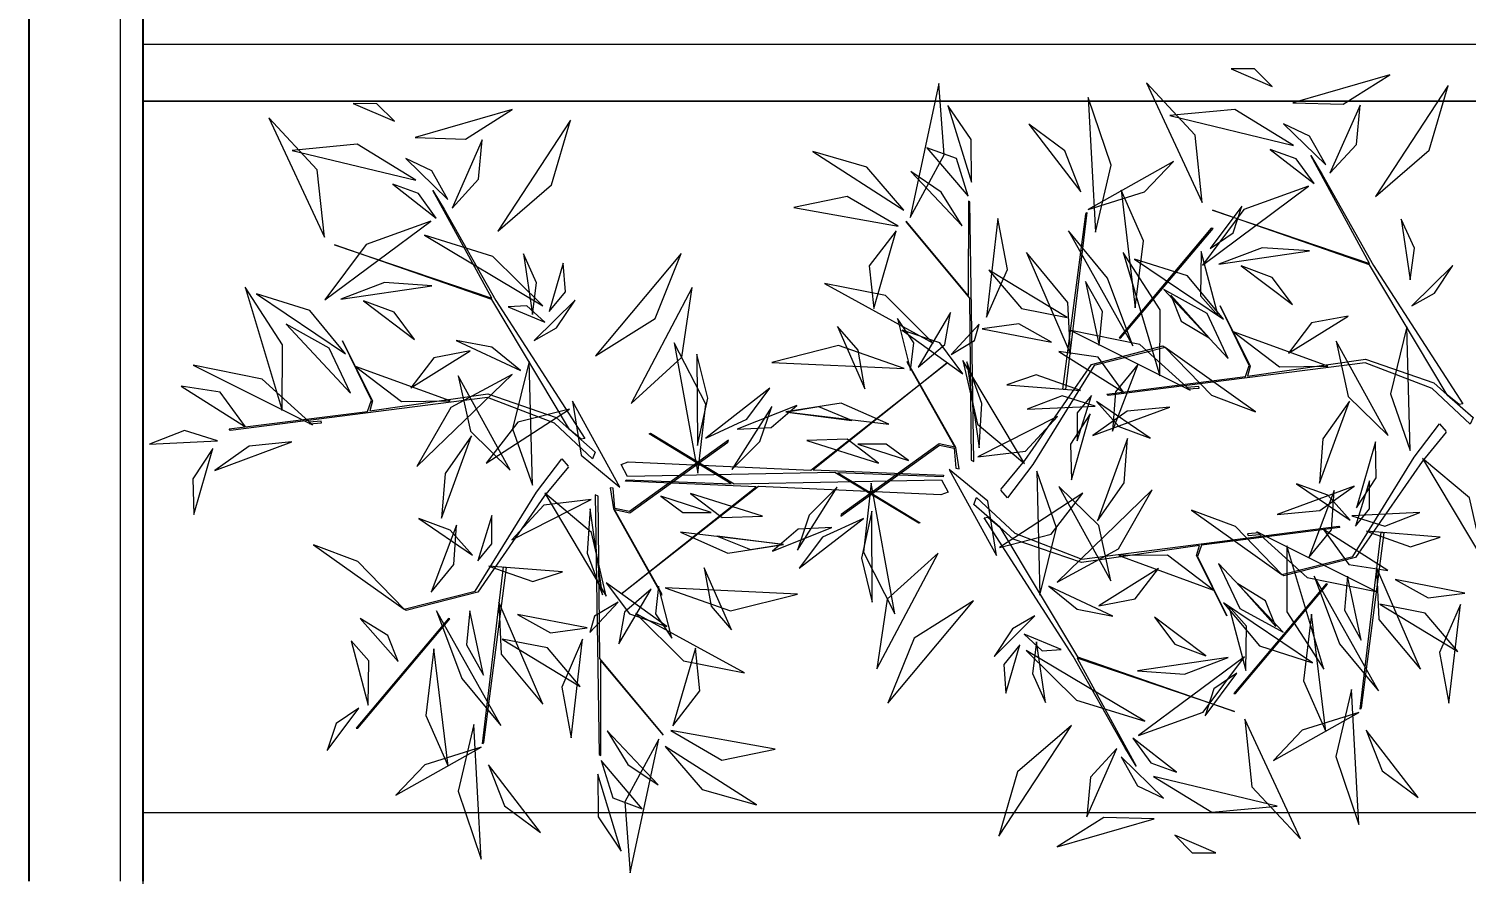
# Model space of a CAD drawing. Header units: centimetres. Extents: x 16433 to 114398, y -50094 to -12305.
# Drawn here: x 32621.3 to 32747.1, y -29259.3 to -29185.3 of the extents above; entities that cross this region are included whole.
import ezdxf

# ---------------------------------------------------------------- set-up
doc = ezdxf.new("R2010")
doc.units = ezdxf.units.CM
doc.header["$LTSCALE"] = 0.5
doc.layers.get('0').update_dxf_attribs({"linetype": 'CONTINUOUS'})
doc.layers.get('DEFPOINTS').update_dxf_attribs({"linetype": 'CONTINUOUS'})
doc.layers.add('3-BAT C-Niveau -2', color=7, linetype='CONTINUOUS')
doc.styles.add('Helvetica', font='')
doc.styles.get('Helvetica').set_extended_font_data('Helvetica')
doc.dimstyles.new('IS', dxfattribs={"dimtxt": 10.08724, "dimasz": 5.007446, "dimexe": 2, "dimexo": 10, "dimgap": 3, "dimtad": 1, "dimdec": 1, "dimtxsty": 'Helvetica', "dimblk": 'DOT', "dimblk1": 'DOT', "dimblk2": 'DOT', "dimcen": 0, "dimdle": 10, "dimazin": 0, "dimtfac": 0.8, "dimtdec": 1, "dimtix": 1, "dimtmove": 0, "dimatfit": 0, "dimldrblk": 'VW_FILLEDARROW-1', "dimfxl": 10, "dimfxlon": 1, "dimfrac": 2, "dimtolj": 1, "dimarcsym": 0})

# ---------------------------------------------------------------- blocks, each defined once
blk = doc.blocks.new('Groupe-90-1')
at = {"color": 253, "linetype": 'Continuous', "lineweight": 5, "true_color": 0xa0a0a4, "flags": 128}
for points in [[(16874.17, -47120.69), (16876.62, -47116.84), (16877.74, -47110.66), (16870.72, -47089.09), (16870.83, -47088.96), (16874.6, -47100.58), (16875.63, -47100.74), (16880.27, -47097.26), (16875.58, -47100.84), (16874.67, -47100.76), (16878.06, -47110.63), (16877.14, -47116.88), (16876.33, -47118.22), (16886.23, -47109.43), (16888.38, -47095.03), (16886.35, -47109.42), (16894.67, -47102.6), (16893.24, -47103.88), (16886.23, -47109.81), (16875.8, -47119.71), (16875.68, -47119.41), (16876.33, -47118.22), (16874.8, -47120.82)], [(16858.1, -47111.03), (16858.1, -47110.92), (16847.16, -47104.75), (16847.19, -47104.9)], [(16848, -47115.93), (16847.86, -47115.86), (16863.44, -47114.8), (16863.43, -47115.04)], [(16871.97, -47122.67), (16870.21, -47123.3), (16863.58, -47128.88), (16863.69, -47128.86), (16870.19, -47123.4), (16870.14, -47124.79), (16877.83, -47132.06), (16877.99, -47132.08), (16870.25, -47124.74), (16870.27, -47123.43), (16871.98, -47122.95)], [(16863.1, -47125.44), (16874.45, -47135.22), (16872.79, -47123.9), (16872.93, -47123.91), (16874.29, -47133.03), (16877.26, -47125.15), (16877.32, -47125.25), (16874.33, -47133.29), (16878.06, -47151.05), (16877.1, -47151.82), (16876.76, -47151.24), (16874.51, -47135.4), (16863.21, -47125.55)], [(16888.17, -47149.61), (16876.83, -47139.83), (16878.48, -47151.14), (16878.34, -47151.14), (16876.98, -47142.02), (16874.01, -47149.9), (16873.96, -47149.8), (16876.94, -47141.76), (16873.22, -47124), (16874.17, -47123.23), (16874.51, -47123.81), (16876.76, -47139.65), (16888.07, -47149.49)], [(16879.3, -47152.38), (16881.06, -47151.75), (16887.69, -47146.17), (16887.59, -47146.19), (16881.08, -47151.65), (16881.13, -47150.26), (16873.44, -47142.99), (16873.28, -47142.97), (16881.02, -47150.31), (16881, -47151.62), (16879.29, -47152.09)], [(16877.1, -47154.35), (16874.66, -47158.21), (16873.53, -47164.39), (16880.55, -47185.96), (16880.45, -47186.09), (16876.67, -47174.47), (16875.64, -47174.31), (16871, -47177.79), (16875.7, -47174.21), (16876.6, -47174.29), (16873.21, -47164.42), (16874.13, -47158.17), (16874.95, -47156.83), (16865.04, -47165.62), (16862.89, -47180.02), (16864.92, -47165.63), (16856.6, -47172.45), (16858.03, -47171.17), (16865.04, -47165.24), (16875.48, -47155.34), (16875.6, -47155.64), (16874.95, -47156.83), (16876.47, -47154.23)], [(16903.27, -47159.12), (16903.41, -47159.19), (16887.84, -47160.25), (16887.84, -47160.01)], [(16891.45, -47195.61), (16893.9, -47191.76), (16895.02, -47185.57), (16888.01, -47164), (16888.11, -47163.88), (16891.89, -47175.5), (16892.91, -47175.65), (16897.56, -47172.18), (16892.86, -47175.75), (16891.96, -47175.67), (16895.34, -47185.54), (16894.42, -47191.79), (16893.61, -47193.14), (16903.52, -47184.34), (16905.66, -47169.95), (16903.63, -47184.34), (16911.96, -47177.52), (16910.52, -47178.8), (16903.52, -47184.72), (16893.08, -47194.63), (16892.96, -47194.33), (16893.61, -47193.14), (16892.09, -47195.74)], [(16893.18, -47164.02), (16893.17, -47164.13), (16904.11, -47170.3), (16904.09, -47170.14)], [(16875.38, -47185.95), (16875.38, -47185.83), (16864.45, -47179.66), (16864.47, -47179.82)], [(16865.28, -47190.84), (16865.15, -47190.77), (16880.72, -47189.72), (16880.71, -47189.95)]]:
    blk.add_lwpolyline(points, close=True, dxfattribs=at)
for points in [[(16873.09, -47118.76), (16870.19, -47117.15), (16860.85, -47112.99), (16858.09, -47107.14), (16858.19, -47106.94), (16860.89, -47112.75), (16870.4, -47116.41), (16873.69, -47118.05), (16873.15, -47118.73)], [(16848.87, -47126.22), (16856.94, -47124.7), (16851.55, -47131.26), (16851.63, -47131.23), (16857.12, -47124.57), (16871.05, -47121.78), (16871.12, -47121.51), (16848.87, -47126.09), (16848.8, -47126.23), (16848.85, -47126.22)], [(16902.4, -47148.83), (16894.34, -47150.35), (16899.72, -47143.78), (16899.64, -47143.82), (16894.15, -47150.48), (16880.23, -47153.27), (16880.15, -47153.54), (16902.4, -47148.96), (16902.47, -47148.82), (16902.42, -47148.83)], [(16878.19, -47156.29), (16881.08, -47157.89), (16890.42, -47162.06), (16893.18, -47167.91), (16893.08, -47168.11), (16890.39, -47162.3), (16880.87, -47158.64), (16877.58, -47157), (16878.13, -47156.32)], [(16890.37, -47193.68), (16887.47, -47192.07), (16878.13, -47187.9), (16875.37, -47182.06), (16875.47, -47181.85), (16878.17, -47187.66), (16887.69, -47191.32), (16890.97, -47192.96), (16890.43, -47193.65)]]:
    blk.add_lwpolyline(points, dxfattribs=at)
at = {"color": 253, "linetype": 'Continuous', "lineweight": 5, "true_color": 0xa0a0a4}
for points in [[(16869.62, -47088.14, -110.24), (16869.97, -47085.14, -108.77), (16868.24, -47082.35, -107.71), (16868.24, -47082.35, -107.71), (16869.62, -47088.14, -110.24)], [(16871.28, -47090.34, -116.53), (16873.86, -47087.59, -115.68), (16873.73, -47084.14, -114.04), (16873.73, -47084.14, -114.04), (16871.28, -47090.34, -116.53)], [(16871.28, -47090.34, -116.53), (16873.86, -47087.59, -115.68), (16873.73, -47084.14, -114.04), (16873.73, -47084.14, -114.04), (16871.28, -47090.34, -116.53)], [(16872.55, -47096.05, -123.86), (16875.65, -47090.97, -122.64), (16875.73, -47084.82, -122.62), (16875.73, -47084.82, -122.62), (16872.55, -47096.05, -123.86)], [(16872.55, -47096.05, -123.86), (16875.65, -47090.97, -122.64), (16875.73, -47084.82, -122.62), (16875.73, -47084.82, -122.62), (16872.55, -47096.05, -123.86)], [(16868.87, -47087.86, -110.08), (16865.95, -47086.65, -110.22), (16862.89, -47087.3, -110.44), (16862.89, -47087.3, -110.44), (16868.87, -47087.86, -110.08)], [(16868.87, -47087.86, -110.08), (16865.95, -47086.65, -110.22), (16862.89, -47087.3, -110.44), (16862.89, -47087.3, -110.44), (16868.87, -47087.86, -110.08)], [(16888.87, -47094.02, -129.04), (16894.56, -47092.31, -128.28), (16898.24, -47087.3, -128.65), (16898.24, -47087.3, -128.65), (16888.87, -47094.02, -129.04)], [(16870.74, -47094.57, -119.99), (16869.69, -47090.96, -120.22), (16867.03, -47088.41, -119.68), (16867.03, -47088.41, -119.68), (16870.74, -47094.57, -119.99)], [(16873.27, -47093.22, -116.98), (16878.95, -47092.17, -115.54), (16883.28, -47088.03, -114.78), (16883.28, -47088.03, -114.78), (16873.27, -47093.22, -116.98)], [(16879.19, -47097.75, -120.89), (16882.32, -47093.96, -121.41), (16882.9, -47089.12, -121.05), (16882.9, -47089.12, -121.05), (16879.19, -47097.75, -120.89)], [(16895.27, -47100.95, -137.01), (16897.41, -47095.34, -137.46), (16895.82, -47089.83, -139.27), (16895.82, -47089.83, -139.27), (16895.27, -47100.95, -137.01)], [(16875.89, -47098.81, -124.3), (16879.41, -47096.25, -123.29), (16880.77, -47092.15, -122.3), (16880.77, -47092.15, -122.3), (16875.89, -47098.81, -124.3)], [(16875.89, -47098.81, -124.3), (16879.41, -47096.25, -123.29), (16880.77, -47092.15, -122.3), (16880.77, -47092.15, -122.3), (16875.89, -47098.81, -124.3)], [(16892, -47102.91, -137.38), (16888.93, -47097.72, -136.68), (16883.49, -47095.07, -136.25), (16883.49, -47095.07, -136.25), (16892, -47102.91, -137.38)], [(16900, -47098.15, -126.73), (16901.21, -47096.36, -125.42), (16900.84, -47094.33, -124.02), (16900.84, -47094.33, -124.02), (16900, -47098.15, -126.73)], [(16900, -47098.15, -126.73), (16901.21, -47096.36, -125.42), (16900.84, -47094.33, -124.02), (16900.84, -47094.33, -124.02), (16900, -47098.15, -126.73)], [(16872.87, -47096.8, -122.31), (16873, -47096.73, -122.32), (16872.72, -47095.73, -121.23), (16872.59, -47095.79, -121.21), (16872.87, -47096.8, -122.31)], [(16886.45, -47104.05, -117.76), (16885.97, -47099.94, -117.03), (16883.83, -47096.45, -117.83), (16883.83, -47096.45, -117.83), (16886.45, -47104.05, -117.76)], [(16858.19, -47106.94, -118.34), (16861.53, -47102.17, -116.57), (16862.24, -47098.11, -113.05), (16862.24, -47098.11, -113.05), (16858.19, -47106.94, -118.34)], [(16878.26, -47098.81, -113.33), (16876, -47103.34, -111.48), (16876.84, -47107.51, -108.73), (16876.84, -47107.51, -108.73), (16878.26, -47098.81, -113.33)], [(16881.56, -47103.44, -117.2), (16883.56, -47101.25, -117.06), (16884.05, -47098.41, -116.56), (16884.05, -47098.41, -116.56), (16881.56, -47103.44, -117.2)], [(16892.33, -47103.34, -137.58), (16894.16, -47101.4, -136.95), (16894.55, -47099.03, -135.89), (16894.55, -47099.03, -135.89), (16892.33, -47103.34, -137.58)], [(16894.12, -47104.04, -139.65), (16896.34, -47102.17, -140.1), (16896.97, -47099.73, -141.25), (16896.97, -47099.73, -141.25), (16894.12, -47104.04, -139.65)], [(16898.92, -47100.2, -127.72), (16899.62, -47104.55, -125.94), (16902.91, -47108.08, -124.88), (16902.91, -47108.08, -124.88), (16898.92, -47100.2, -127.72)], [(16898.92, -47100.2, -127.72), (16899.62, -47104.55, -125.94), (16902.91, -47108.08, -124.88), (16902.91, -47108.08, -124.88), (16898.92, -47100.2, -127.72)], [(16848.94, -47104.66, -126.96), (16847.24, -47102.95, -126.64), (16844.77, -47102.63, -126.66), (16844.77, -47102.63, -126.66), (16848.94, -47104.66, -126.96)], [(16886.52, -47113.92, -127.58), (16889.97, -47108.81, -126.64), (16890.67, -47102.6, -127.23), (16890.67, -47102.6, -127.23), (16886.52, -47113.92, -127.58)], [(16886.52, -47113.92, -127.58), (16889.97, -47108.81, -126.64), (16890.67, -47102.6, -127.23), (16890.67, -47102.6, -127.23), (16886.52, -47113.92, -127.58)], [(16849.34, -47105.4, -121.5), (16853.17, -47104.74, -120.07), (16854.6, -47102.89, -117.21), (16854.6, -47102.89, -117.21), (16849.34, -47105.4, -121.5)], [(16853.59, -47107.29, -131.07), (16855.65, -47105.97, -129.83), (16856.65, -47103.3, -129.26), (16856.65, -47103.3, -129.26), (16853.59, -47107.29, -131.07)], [(16881.48, -47108.42, -110.82), (16880.29, -47105.4, -109.9), (16877.32, -47103.9, -108.98), (16877.32, -47103.9, -108.98), (16881.48, -47108.42, -110.82)], [(16893.47, -47104.54, -139.49), (16896.37, -47106.34, -139.47), (16899.83, -47106.01, -139.1), (16899.83, -47106.01, -139.1), (16893.47, -47104.54, -139.49)], [(16880.12, -47112.4, -122.58), (16876.28, -47107.66, -122.49), (16870.65, -47105.72, -121.6), (16870.65, -47105.72, -121.6), (16880.12, -47112.4, -122.58)], [(16863.95, -47111.94, -121.27), (16865.74, -47109.62, -120.93), (16866.22, -47106.73, -121.29), (16866.22, -47106.73, -121.29), (16863.95, -47111.94, -121.27)], [(16879.13, -47107.79, -123.18), (16874.57, -47109.74, -122.95), (16871.87, -47113.8, -122.34), (16871.87, -47113.8, -122.34), (16879.13, -47107.79, -123.18)], [(16880.61, -47113.05, -122.77), (16882.15, -47110.22, -123.04), (16882.15, -47107.03, -122.54), (16882.15, -47107.03, -122.54), (16880.61, -47113.05, -122.77)], [(16860.07, -47108.98, -119.86), (16862.82, -47110.48, -118.54), (16866.25, -47110.09, -117.81), (16866.25, -47110.09, -117.81), (16860.07, -47108.98, -119.86)], [(16874.19, -47109.92, -111.25), (16870.51, -47108.25, -111.19), (16866.63, -47108.68, -110.41), (16866.63, -47108.68, -110.41), (16874.19, -47109.92, -111.25)], [(16892.22, -47108.84, -134.19), (16897.08, -47112.71, -133.42), (16902.94, -47113.27, -131.75), (16902.94, -47113.27, -131.75), (16892.22, -47108.84, -134.19)], [(16847.56, -47115.81, -128.53), (16845.13, -47111.24, -126.86), (16842.05, -47109.24, -123.69), (16842.05, -47109.24, -123.69), (16847.56, -47115.81, -128.53)], [(16855.26, -47110.15, -132.75), (16849.38, -47110.53, -131.38), (16845.38, -47113.28, -128.59), (16845.38, -47113.28, -128.59), (16855.26, -47110.15, -132.75)], [(16858.56, -47109.75, -126.06), (16853.15, -47113.02, -125.98), (16849.74, -47117.14, -123.57), (16849.74, -47117.14, -123.57), (16858.56, -47109.75, -126.06)], [(16885.15, -47114.38, -127.25), (16886.28, -47112.56, -125.92), (16885.88, -47110.96, -124.26), (16885.88, -47110.96, -124.26), (16885.15, -47114.38, -127.25)], [(16885.15, -47114.38, -127.25), (16886.28, -47112.56, -125.92), (16885.88, -47110.96, -124.26), (16885.88, -47110.96, -124.26), (16885.15, -47114.38, -127.25)], [(16885.62, -47113.18, -103.23), (16888.4, -47113.02, -103.02), (16890.68, -47111.42, -103.21), (16890.68, -47111.42, -103.21), (16885.62, -47113.18, -103.23)], [(16885.62, -47113.18, -103.23), (16888.4, -47113.02, -103.02), (16890.68, -47111.42, -103.21), (16890.68, -47111.42, -103.21), (16885.62, -47113.18, -103.23)], [(16859.1, -47112.62, -124.63), (16856.13, -47112.89, -123.97), (16853.81, -47114.84, -123.52), (16853.81, -47114.84, -123.52), (16859.1, -47112.62, -124.63)], [(16863.53, -47112.49, -121.41), (16865.23, -47113.41, -120.13), (16867.66, -47112.96, -119.45), (16867.66, -47112.96, -119.45), (16863.53, -47112.49, -121.41)], [(16878.08, -47117.9, -130.33), (16876.12, -47113.68, -131.61), (16872.06, -47111.61, -132.93), (16872.06, -47111.61, -132.93), (16878.08, -47117.9, -130.33)], [(16863.27, -47113.52, -119.32), (16862.66, -47117.56, -117.25), (16863.97, -47119.95, -114.2), (16863.97, -47119.95, -114.2), (16863.27, -47113.52, -119.32)], [(16881.53, -47113.66, -105.65), (16875.47, -47113.33, -104.88), (16870.93, -47115.95, -102.42), (16870.93, -47115.95, -102.42), (16881.53, -47113.66, -105.65)], [(16883.4, -47113.75, -102.95), (16884.86, -47115.47, -101.42), (16887.55, -47116.61, -100.77), (16887.55, -47116.61, -100.77), (16883.4, -47113.75, -102.95)], [(16849.4, -47114.81, -133.92), (16843.4, -47114.55, -135.35), (16837.93, -47117.63, -135.47), (16837.93, -47117.63, -135.47), (16849.4, -47114.81, -133.92)], [(16849.4, -47114.81, -133.92), (16843.4, -47114.55, -135.35), (16837.93, -47117.63, -135.47), (16837.93, -47117.63, -135.47), (16849.4, -47114.81, -133.92)], [(16860.31, -47114.96, -139.95), (16855.9, -47116.02, -143.19), (16852.28, -47120.4, -145.16), (16852.28, -47120.4, -145.16), (16860.31, -47114.96, -139.95)], [(16870.65, -47121.25, -120.44), (16869.39, -47117.25, -118.4), (16865.89, -47115.07, -116.26), (16865.89, -47115.07, -116.26), (16870.65, -47121.25, -120.44)], [(16870.65, -47121.25, -120.44), (16869.39, -47117.25, -118.4), (16865.89, -47115.07, -116.26), (16865.89, -47115.07, -116.26), (16870.65, -47121.25, -120.44)], [(16886.14, -47114.56, -127.87), (16888.1, -47115.65, -126.42), (16890.52, -47114.99, -125.17), (16890.52, -47114.99, -125.17), (16886.14, -47114.56, -127.87)], [(16886.14, -47114.56, -127.87), (16888.1, -47115.65, -126.42), (16890.52, -47114.99, -125.17), (16890.52, -47114.99, -125.17), (16886.14, -47114.56, -127.87)], [(16854.41, -47123.34, -113.92), (16857.19, -47119.91, -112.16), (16857.2, -47115.85, -109.96), (16857.2, -47115.85, -109.96), (16854.41, -47123.34, -113.92)], [(16846.17, -47116.72, -129.44), (16842.91, -47118.77, -130.07), (16841.19, -47122.29, -129.13), (16841.19, -47122.29, -129.13), (16846.17, -47116.72, -129.44)], [(16846.17, -47116.72, -129.44), (16842.91, -47118.77, -130.07), (16841.19, -47122.29, -129.13), (16841.19, -47122.29, -129.13), (16846.17, -47116.72, -129.44)], [(16859.57, -47116.78, -137.42), (16858.54, -47119.91, -136.49), (16859.55, -47122.98, -135.4), (16859.55, -47122.98, -135.4), (16859.57, -47116.78, -137.42)], [(16862.6, -47124.11, -107.34), (16867.83, -47121.81, -105.61), (16870.46, -47117.14, -103.38), (16870.46, -47117.14, -103.38), (16862.6, -47124.11, -107.34)], [(16862.6, -47124.11, -107.34), (16867.83, -47121.81, -105.61), (16870.46, -47117.14, -103.38), (16870.46, -47117.14, -103.38), (16862.6, -47124.11, -107.34)], [(16878.82, -47118.04, -126.34), (16874.3, -47119.65, -124.14), (16872.19, -47123.5, -121.52), (16872.19, -47123.5, -121.52), (16878.82, -47118.04, -126.34)], [(16883.09, -47119.28, -132.06), (16887.27, -47123.78, -132.32), (16893.29, -47124.97, -131.6), (16893.29, -47124.97, -131.6), (16883.09, -47119.28, -132.06)], [(16869.84, -47121.3, -120.26), (16865.99, -47121.77, -119.55), (16862.65, -47123.76, -120.29), (16862.65, -47123.76, -120.29), (16869.84, -47121.3, -120.26)], [(16858.5, -47122.78, -120.25), (16854.05, -47121.77, -120.19), (16849.83, -47123.41, -120.33), (16849.83, -47123.41, -120.33), (16858.5, -47122.78, -120.25)], [(16862.27, -47125.23, -106.65), (16860.69, -47123.43, -105.23), (16859.2, -47123.3, -103.27), (16859.2, -47123.3, -103.27), (16862.27, -47125.23, -106.65)], [(16863.75, -47123.89, -124.24), (16861.45, -47126.39, -124.95), (16860.98, -47129.82, -125.54), (16860.98, -47129.82, -125.54), (16863.75, -47123.89, -124.24)], [(16879.58, -47123.1, -132.51), (16884.38, -47126.73, -132.78), (16890.53, -47126.48, -133.54), (16890.53, -47126.48, -133.54), (16879.58, -47123.1, -132.51)], [(16847.13, -47126.28, -104.9), (16843.47, -47127.01, -105.27), (16840.91, -47129.55, -106.06), (16840.91, -47129.55, -106.06), (16847.13, -47126.28, -104.9)], [(16848.37, -47126.34, -104.75), (16845.34, -47127.96, -103.32), (16844.89, -47130.67, -101.06), (16844.89, -47130.67, -101.06), (16848.37, -47126.34, -104.75)], [(16851.02, -47126.37, -112.18), (16848.47, -47128.72, -112.43), (16847.2, -47131.66, -111.3), (16847.2, -47131.66, -111.3), (16851.02, -47126.37, -112.18)], [(16863.91, -47127.85, -129.13), (16861.51, -47125.93, -127.85), (16858.68, -47125.96, -126.27), (16858.68, -47125.96, -126.27), (16863.91, -47127.85, -129.13)], [(16874.65, -47129.99, -135.22), (16880.72, -47129.54, -134.82), (16885.5, -47125.83, -134.4), (16885.5, -47125.83, -134.4), (16874.65, -47129.99, -135.22)], [(16861.59, -47126.93, -124.35), (16858.28, -47131.81, -123.17), (16858.25, -47137.25, -121.19), (16858.25, -47137.25, -121.19), (16861.59, -47126.93, -124.35)], [(16872.08, -47127.17, -118.21), (16871.05, -47129.34, -117.84), (16871.5, -47131.78, -117.97), (16871.5, -47131.78, -117.97), (16872.08, -47127.17, -118.21)], [(16851.16, -47130.97, -111.85), (16845.21, -47129.07, -112.57), (16839.17, -47130.68, -112.18), (16839.17, -47130.68, -112.18), (16851.16, -47130.97, -111.85)], [(16864.31, -47128.44, -107.9), (16861.88, -47128.62, -107.2), (16860.05, -47130.43, -106.79), (16860.05, -47130.43, -106.79), (16864.31, -47128.44, -107.9)], [(16864.26, -47129.04, -107.71), (16863.34, -47135.04, -107.24), (16865.88, -47140.52, -106.74), (16865.88, -47140.52, -106.74), (16864.26, -47129.04, -107.71)], [(16877.04, -47129.49, -110.27), (16881.26, -47129.61, -109.88), (16884.88, -47127.97, -110.96), (16884.88, -47127.97, -110.96), (16877.04, -47129.49, -110.27)], [(16869.3, -47129.44, -148.38), (16868.26, -47133.87, -146.81), (16869.91, -47138.51, -146.01), (16869.91, -47138.51, -146.01), (16869.3, -47129.44, -148.38)], [(16869.3, -47129.44, -148.38), (16868.26, -47133.87, -146.81), (16869.91, -47138.51, -146.01), (16869.91, -47138.51, -146.01), (16869.3, -47129.44, -148.38)], [(16872.79, -47129.69, -111.69), (16871.25, -47132.79, -111.45), (16872.02, -47136.23, -111.08), (16872.02, -47136.23, -111.08), (16872.79, -47129.69, -111.69)], [(16877.81, -47130.09, -106.13), (16880.09, -47133.31, -106.14), (16883.14, -47134.8, -104.42), (16883.14, -47134.8, -104.42), (16877.81, -47130.09, -106.13)], [(16850.63, -47131.63, -111.84), (16847.53, -47135.5, -112.05), (16847.09, -47140.43, -112.2), (16847.09, -47140.43, -112.2), (16850.63, -47131.63, -111.84)], [(16852.1, -47131.86, -109.35), (16850.38, -47136.73, -106.85), (16852.18, -47141.13, -103.98), (16852.18, -47141.13, -103.98), (16852.1, -47131.86, -109.35)], [(16852.52, -47131.95, -109.19), (16855.98, -47133.71, -108.67), (16859.57, -47132.62, -107.42), (16859.57, -47132.62, -107.42), (16852.52, -47131.95, -109.19)], [(16866.62, -47132.08, -126.5), (16863.44, -47133.29, -125.99), (16861.73, -47135.44, -124.32), (16861.73, -47135.44, -124.32), (16866.62, -47132.08, -126.5)], [(16869.56, -47132.68, -133.93), (16868.95, -47135.75, -133.56), (16869.9, -47138.39, -132.53), (16869.9, -47138.39, -132.53), (16869.56, -47132.68, -133.93)], [(16869.56, -47132.68, -133.93), (16868.95, -47135.75, -133.56), (16869.9, -47138.39, -132.53), (16869.9, -47138.39, -132.53), (16869.56, -47132.68, -133.93)], [(16875.54, -47132.85, -137.28), (16878.4, -47134.8, -137.49), (16881.6, -47135.25, -136.39), (16881.6, -47135.25, -136.39), (16875.54, -47132.85, -137.28)], [(16879.09, -47132.65, -96.79), (16879.78, -47135.54, -96.74), (16882.09, -47137.38, -96.57), (16882.09, -47137.38, -96.57), (16879.09, -47132.65, -96.79)], [(16899.17, -47143.19, -109.35), (16900.89, -47138.32, -106.85), (16899.09, -47133.92, -103.98), (16899.09, -47133.92, -103.98), (16899.17, -47143.19, -109.35)], [(16887.01, -47146.01, -107.71), (16887.93, -47140.01, -107.24), (16885.39, -47134.53, -106.74), (16885.39, -47134.53, -106.74), (16887.01, -47146.01, -107.71)], [(16900.65, -47143.42, -111.84), (16903.75, -47139.54, -112.05), (16904.19, -47134.62, -112.2), (16904.19, -47134.62, -112.2), (16900.65, -47143.42, -111.84)], [(16881.98, -47145.61, -148.38), (16883.02, -47141.18, -146.81), (16881.37, -47136.54, -146.01), (16881.37, -47136.54, -146.01), (16881.98, -47145.61, -148.38)], [(16881.98, -47145.61, -148.38), (16883.02, -47141.18, -146.81), (16881.37, -47136.54, -146.01), (16881.37, -47136.54, -146.01), (16881.98, -47145.61, -148.38)], [(16881.71, -47142.37, -133.93), (16882.33, -47139.3, -133.56), (16881.37, -47136.66, -132.53), (16881.37, -47136.66, -132.53), (16881.71, -47142.37, -133.93)], [(16881.71, -47142.37, -133.93), (16882.33, -47139.3, -133.56), (16881.37, -47136.66, -132.53), (16881.37, -47136.66, -132.53), (16881.71, -47142.37, -133.93)], [(16872.18, -47142.4, -96.79), (16871.49, -47139.51, -96.74), (16869.18, -47137.67, -96.57), (16869.18, -47137.67, -96.57), (16872.18, -47142.4, -96.79)], [(16889.69, -47148.11, -124.35), (16892.99, -47143.24, -123.17), (16893.03, -47137.8, -121.19), (16893.03, -47137.8, -121.19), (16889.69, -47148.11, -124.35)], [(16878.48, -47145.36, -111.69), (16880.03, -47142.26, -111.45), (16879.25, -47138.82, -111.08), (16879.25, -47138.82, -111.08), (16878.48, -47145.36, -111.69)], [(16873.46, -47144.96, -106.13), (16871.18, -47141.74, -106.14), (16868.14, -47140.25, -104.42), (16868.14, -47140.25, -104.42), (16873.46, -47144.96, -106.13)], [(16875.73, -47142.2, -137.28), (16872.87, -47140.25, -137.49), (16869.67, -47139.8, -136.39), (16869.67, -47139.8, -136.39), (16875.73, -47142.2, -137.28)], [(16884.65, -47142.97, -126.5), (16887.84, -47141.76, -125.99), (16889.54, -47139.61, -124.32), (16889.54, -47139.61, -124.32), (16884.65, -47142.97, -126.5)], [(16898.75, -47143.1, -109.19), (16895.29, -47141.34, -108.67), (16891.7, -47142.43, -107.42), (16891.7, -47142.43, -107.42), (16898.75, -47143.1, -109.19)], [(16879.19, -47147.88, -118.21), (16880.22, -47145.71, -117.84), (16879.77, -47143.27, -117.97), (16879.77, -47143.27, -117.97), (16879.19, -47147.88, -118.21)], [(16900.11, -47144.08, -111.85), (16906.06, -47145.98, -112.57), (16912.1, -47144.37, -112.18), (16912.1, -47144.37, -112.18), (16900.11, -47144.08, -111.85)], [(16900.25, -47148.67, -112.18), (16902.8, -47146.33, -112.43), (16904.07, -47143.39, -111.3), (16904.07, -47143.39, -111.3), (16900.25, -47148.67, -112.18)], [(16876.62, -47145.05, -135.22), (16870.55, -47145.51, -134.82), (16865.78, -47149.22, -134.4), (16865.78, -47149.22, -134.4), (16876.62, -47145.05, -135.22)], [(16874.23, -47145.56, -110.27), (16870.01, -47145.44, -109.88), (16866.4, -47147.08, -110.96), (16866.4, -47147.08, -110.96), (16874.23, -47145.56, -110.27)], [(16886.96, -47146.61, -107.9), (16889.39, -47146.43, -107.2), (16891.22, -47144.62, -106.79), (16891.22, -47144.62, -106.79), (16886.96, -47146.61, -107.9)], [(16887.53, -47151.16, -124.24), (16889.82, -47148.66, -124.95), (16890.3, -47145.23, -125.54), (16890.3, -47145.23, -125.54), (16887.53, -47151.16, -124.24)], [(16902.9, -47148.71, -104.75), (16905.93, -47147.09, -103.32), (16906.38, -47144.38, -101.06), (16906.38, -47144.38, -101.06), (16902.9, -47148.71, -104.75)], [(16904.14, -47148.77, -104.9), (16907.81, -47148.04, -105.27), (16910.36, -47145.5, -106.06), (16910.36, -47145.5, -106.06), (16904.14, -47148.77, -104.9)], [(16887.36, -47147.19, -129.13), (16889.76, -47149.12, -127.85), (16892.6, -47149.09, -126.27), (16892.6, -47149.09, -126.27), (16887.36, -47147.19, -129.13)], [(16871.7, -47151.95, -132.51), (16866.9, -47148.32, -132.78), (16860.75, -47148.56, -133.54), (16860.75, -47148.56, -133.54), (16871.7, -47151.95, -132.51)], [(16868.18, -47155.77, -132.06), (16864, -47151.27, -132.32), (16857.98, -47150.08, -131.6), (16857.98, -47150.08, -131.6), (16868.18, -47155.77, -132.06)], [(16889, -47149.82, -106.65), (16890.58, -47151.62, -105.23), (16892.07, -47151.75, -103.27), (16892.07, -47151.75, -103.27), (16889, -47149.82, -106.65)], [(16872.45, -47157, -126.34), (16876.97, -47155.39, -124.14), (16879.08, -47151.54, -121.52), (16879.08, -47151.54, -121.52), (16872.45, -47157, -126.34)], [(16888.67, -47150.94, -107.34), (16883.44, -47153.24, -105.61), (16880.81, -47157.91, -103.38), (16880.81, -47157.91, -103.38), (16888.67, -47150.94, -107.34)], [(16888.67, -47150.94, -107.34), (16883.44, -47153.24, -105.61), (16880.81, -47157.91, -103.38), (16880.81, -47157.91, -103.38), (16888.67, -47150.94, -107.34)], [(16881.43, -47153.75, -120.26), (16885.28, -47153.28, -119.55), (16888.62, -47151.29, -120.29), (16888.62, -47151.29, -120.29), (16881.43, -47153.75, -120.26)], [(16892.78, -47152.27, -120.25), (16897.22, -47153.28, -120.19), (16901.44, -47151.64, -120.33), (16901.44, -47151.64, -120.33), (16892.78, -47152.27, -120.25)], [(16896.86, -47151.71, -113.92), (16894.09, -47155.14, -112.16), (16894.07, -47159.2, -109.96), (16894.07, -47159.2, -109.96), (16896.86, -47151.71, -113.92)], [(16891.7, -47158.27, -137.42), (16892.73, -47155.14, -136.49), (16891.72, -47152.07, -135.4), (16891.72, -47152.07, -135.4), (16891.7, -47158.27, -137.42)], [(16905.11, -47158.33, -129.44), (16908.37, -47156.28, -130.07), (16910.08, -47152.76, -129.13), (16910.08, -47152.76, -129.13), (16905.11, -47158.33, -129.44)], [(16905.11, -47158.33, -129.44), (16908.37, -47156.28, -130.07), (16910.08, -47152.76, -129.13), (16910.08, -47152.76, -129.13), (16905.11, -47158.33, -129.44)], [(16880.62, -47153.8, -120.44), (16881.89, -47157.8, -118.4), (16885.38, -47159.98, -116.26), (16885.38, -47159.98, -116.26), (16880.62, -47153.8, -120.44)], [(16880.62, -47153.8, -120.44), (16881.89, -47157.8, -118.4), (16885.38, -47159.98, -116.26), (16885.38, -47159.98, -116.26), (16880.62, -47153.8, -120.44)], [(16888.01, -47161.53, -119.32), (16888.62, -47157.49, -117.25), (16887.3, -47155.1, -114.2), (16887.3, -47155.1, -114.2), (16888.01, -47161.53, -119.32)], [(16890.96, -47160.09, -139.95), (16895.38, -47159.03, -143.19), (16898.99, -47154.65, -145.16), (16898.99, -47154.65, -145.16), (16890.96, -47160.09, -139.95)], [(16873.19, -47157.14, -130.33), (16875.16, -47161.37, -131.61), (16879.21, -47163.43, -132.93), (16879.21, -47163.43, -132.93), (16873.19, -47157.14, -130.33)], [(16886.91, -47163.06, -110.24), (16887.25, -47160.06, -108.77), (16885.52, -47157.27, -107.71), (16885.52, -47157.27, -107.71), (16886.91, -47163.06, -110.24)], [(16892.71, -47165.3, -126.06), (16898.12, -47162.03, -125.98), (16901.53, -47157.91, -123.57), (16901.53, -47157.91, -123.57), (16892.71, -47165.3, -126.06)], [(16901.87, -47160.24, -133.92), (16907.88, -47160.5, -135.35), (16913.34, -47157.42, -135.47), (16913.34, -47157.42, -135.47), (16901.87, -47160.24, -133.92)], [(16901.87, -47160.24, -133.92), (16907.88, -47160.5, -135.35), (16913.34, -47157.42, -135.47), (16913.34, -47157.42, -135.47), (16901.87, -47160.24, -133.92)], [(16867.87, -47161.3, -102.95), (16866.41, -47159.58, -101.42), (16863.72, -47158.44, -100.77), (16863.72, -47158.44, -100.77), (16867.87, -47161.3, -102.95)], [(16869.75, -47161.39, -105.65), (16875.8, -47161.71, -104.88), (16880.35, -47159.1, -102.42), (16880.35, -47159.1, -102.42), (16869.75, -47161.39, -105.65)], [(16888.56, -47165.26, -116.53), (16891.15, -47162.51, -115.68), (16891.02, -47159.05, -114.04), (16891.02, -47159.05, -114.04), (16888.56, -47165.26, -116.53)], [(16888.56, -47165.26, -116.53), (16891.15, -47162.51, -115.68), (16891.02, -47159.05, -114.04), (16891.02, -47159.05, -114.04), (16888.56, -47165.26, -116.53)], [(16903.71, -47159.24, -128.53), (16906.15, -47163.81, -126.86), (16909.22, -47165.8, -123.69), (16909.22, -47165.8, -123.69), (16903.71, -47159.24, -128.53)], [(16865.13, -47160.48, -127.87), (16863.18, -47159.4, -126.42), (16860.75, -47160.06, -125.17), (16860.75, -47160.06, -125.17), (16865.13, -47160.48, -127.87)], [(16865.13, -47160.48, -127.87), (16863.18, -47159.4, -126.42), (16860.75, -47160.06, -125.17), (16860.75, -47160.06, -125.17), (16865.13, -47160.48, -127.87)], [(16889.83, -47170.97, -123.86), (16892.93, -47165.89, -122.64), (16893.01, -47159.73, -122.62), (16893.01, -47159.73, -122.62), (16889.83, -47170.97, -123.86)], [(16889.83, -47170.97, -123.86), (16892.93, -47165.89, -122.64), (16893.01, -47159.73, -122.62), (16893.01, -47159.73, -122.62), (16889.83, -47170.97, -123.86)], [(16892.17, -47162.42, -124.63), (16895.15, -47162.16, -123.97), (16897.46, -47160.21, -123.52), (16897.46, -47160.21, -123.52), (16892.17, -47162.42, -124.63)], [(16859.05, -47166.21, -134.19), (16854.19, -47162.34, -133.42), (16848.33, -47161.78, -131.75), (16848.33, -47161.78, -131.75), (16859.05, -47166.21, -134.19)], [(16865.66, -47161.86, -103.23), (16862.87, -47162.03, -103.02), (16860.59, -47163.63, -103.21), (16860.59, -47163.63, -103.21), (16865.66, -47161.86, -103.23)], [(16865.66, -47161.86, -103.23), (16862.87, -47162.03, -103.02), (16860.59, -47163.63, -103.21), (16860.59, -47163.63, -103.21), (16865.66, -47161.86, -103.23)], [(16864.75, -47161.12, -127.58), (16861.31, -47166.24, -126.64), (16860.6, -47172.45, -127.23), (16860.6, -47172.45, -127.23), (16864.75, -47161.12, -127.58)], [(16864.75, -47161.12, -127.58), (16861.31, -47166.24, -126.64), (16860.6, -47172.45, -127.23), (16860.6, -47172.45, -127.23), (16864.75, -47161.12, -127.58)], [(16866.13, -47160.67, -127.25), (16865, -47162.49, -125.92), (16865.4, -47164.09, -124.26), (16865.4, -47164.09, -124.26), (16866.13, -47160.67, -127.25)], [(16866.13, -47160.67, -127.25), (16865, -47162.49, -125.92), (16865.4, -47164.09, -124.26), (16865.4, -47164.09, -124.26), (16866.13, -47160.67, -127.25)], [(16872.14, -47167.26, -123.18), (16876.7, -47165.31, -122.95), (16879.4, -47161.25, -122.34), (16879.4, -47161.25, -122.34), (16872.14, -47167.26, -123.18)], [(16886.15, -47162.77, -110.08), (16883.23, -47161.56, -110.22), (16880.17, -47162.21, -110.44), (16880.17, -47162.21, -110.44), (16886.15, -47162.77, -110.08)], [(16886.15, -47162.77, -110.08), (16883.23, -47161.56, -110.22), (16880.17, -47162.21, -110.44), (16880.17, -47162.21, -110.44), (16886.15, -47162.77, -110.08)], [(16887.74, -47162.56, -121.41), (16886.04, -47161.63, -120.13), (16883.62, -47162.09, -119.45), (16883.62, -47162.09, -119.45), (16887.74, -47162.56, -121.41)], [(16896.02, -47164.9, -132.75), (16901.9, -47164.52, -131.38), (16905.9, -47161.77, -128.59), (16905.9, -47161.77, -128.59), (16896.02, -47164.9, -132.75)], [(16870.66, -47162, -122.77), (16869.13, -47164.83, -123.04), (16869.12, -47168.01, -122.54), (16869.12, -47168.01, -122.54), (16870.66, -47162, -122.77)], [(16871.15, -47162.65, -122.58), (16874.99, -47167.39, -122.49), (16880.62, -47169.33, -121.6), (16880.62, -47169.33, -121.6), (16871.15, -47162.65, -122.58)], [(16887.33, -47163.11, -121.27), (16885.53, -47165.43, -120.93), (16885.05, -47168.32, -121.29), (16885.05, -47168.32, -121.29), (16887.33, -47163.11, -121.27)], [(16890.55, -47168.13, -116.98), (16896.24, -47167.08, -115.54), (16900.57, -47162.95, -114.78), (16900.57, -47162.95, -114.78), (16890.55, -47168.13, -116.98)], [(16906.16, -47168.94, -129.04), (16911.84, -47167.23, -128.28), (16915.53, -47162.21, -128.65), (16915.53, -47162.21, -128.65), (16906.16, -47168.94, -129.04)], [(16888.02, -47169.49, -119.99), (16886.98, -47165.88, -120.22), (16884.32, -47163.33, -119.68), (16884.32, -47163.33, -119.68), (16888.02, -47169.49, -119.99)], [(16896.48, -47172.67, -120.89), (16899.61, -47168.87, -121.41), (16900.19, -47164.04, -121.05), (16900.19, -47164.04, -121.05), (16896.48, -47172.67, -120.89)], [(16877.08, -47165.13, -111.25), (16880.76, -47166.8, -111.19), (16884.64, -47166.37, -110.41), (16884.64, -47166.37, -110.41), (16877.08, -47165.13, -111.25)], [(16891.21, -47166.07, -119.86), (16888.45, -47164.57, -118.54), (16885.03, -47164.96, -117.81), (16885.03, -47164.96, -117.81), (16891.21, -47166.07, -119.86)], [(16912.56, -47175.86, -137.01), (16914.69, -47170.25, -137.46), (16913.1, -47164.74, -139.27), (16913.1, -47164.74, -139.27), (16912.56, -47175.86, -137.01)], [(16869.79, -47166.62, -110.82), (16870.98, -47169.65, -109.9), (16873.95, -47171.15, -108.98), (16873.95, -47171.15, -108.98), (16869.79, -47166.62, -110.82)], [(16852.35, -47174.85, -127.72), (16851.65, -47170.5, -125.94), (16848.36, -47166.96, -124.88), (16848.36, -47166.96, -124.88), (16852.35, -47174.85, -127.72)], [(16852.35, -47174.85, -127.72), (16851.65, -47170.5, -125.94), (16848.36, -47166.96, -124.88), (16848.36, -47166.96, -124.88), (16852.35, -47174.85, -127.72)], [(16873.01, -47176.23, -113.33), (16875.27, -47171.71, -111.48), (16874.43, -47167.54, -108.73), (16874.43, -47167.54, -108.73), (16873.01, -47176.23, -113.33)], [(16893.08, -47168.11, -118.34), (16889.74, -47172.88, -116.57), (16889.03, -47176.94, -113.05), (16889.03, -47176.94, -113.05), (16893.08, -47168.11, -118.34)], [(16893.17, -47173.72, -124.3), (16896.7, -47171.17, -123.29), (16898.05, -47167.06, -122.3), (16898.05, -47167.06, -122.3), (16893.17, -47173.72, -124.3)], [(16893.17, -47173.72, -124.3), (16896.7, -47171.17, -123.29), (16898.05, -47167.06, -122.3), (16898.05, -47167.06, -122.3), (16893.17, -47173.72, -124.3)], [(16897.68, -47167.76, -131.07), (16895.62, -47169.08, -129.83), (16894.62, -47171.75, -129.26), (16894.62, -47171.75, -129.26), (16897.68, -47167.76, -131.07)], [(16857.81, -47170.51, -139.49), (16854.9, -47168.71, -139.47), (16851.44, -47169.04, -139.1), (16851.44, -47169.04, -139.1), (16857.81, -47170.51, -139.49)], [(16917.28, -47173.06, -126.73), (16918.5, -47171.28, -125.42), (16918.12, -47169.25, -124.02), (16918.12, -47169.25, -124.02), (16917.28, -47173.06, -126.73)], [(16917.28, -47173.06, -126.73), (16918.5, -47171.28, -125.42), (16918.12, -47169.25, -124.02), (16918.12, -47169.25, -124.02), (16917.28, -47173.06, -126.73)], [(16890.15, -47171.71, -122.31), (16890.29, -47171.65, -122.32), (16890, -47170.64, -121.23), (16889.88, -47170.7, -121.21), (16890.15, -47171.71, -122.31)], [(16901.93, -47169.65, -121.5), (16898.1, -47170.31, -120.07), (16896.67, -47172.16, -117.21), (16896.67, -47172.16, -117.21), (16901.93, -47169.65, -121.5)], [(16909.29, -47177.82, -137.38), (16906.22, -47172.63, -136.68), (16900.78, -47169.99, -136.25), (16900.78, -47169.99, -136.25), (16909.29, -47177.82, -137.38)], [(16902.33, -47170.39, -126.96), (16904.04, -47172.1, -126.64), (16906.5, -47172.41, -126.66), (16906.5, -47172.41, -126.66), (16902.33, -47170.39, -126.96)], [(16857.15, -47171.01, -139.65), (16854.93, -47172.88, -140.1), (16854.3, -47175.32, -141.25), (16854.3, -47175.32, -141.25), (16857.15, -47171.01, -139.65)], [(16858.94, -47171.71, -137.58), (16857.11, -47173.65, -136.95), (16856.73, -47176.02, -135.89), (16856.73, -47176.02, -135.89), (16858.94, -47171.71, -137.58)], [(16864.82, -47171, -117.76), (16865.31, -47175.11, -117.03), (16867.44, -47178.6, -117.83), (16867.44, -47178.6, -117.83), (16864.82, -47171, -117.76)], [(16869.71, -47171.61, -117.2), (16867.71, -47173.8, -117.06), (16867.22, -47176.64, -116.56), (16867.22, -47176.64, -116.56), (16869.71, -47171.61, -117.2)], [(16903.74, -47178.97, -117.76), (16903.25, -47174.85, -117.03), (16901.12, -47171.37, -117.83), (16901.12, -47171.37, -117.83), (16903.74, -47178.97, -117.76)], [(16859.27, -47172.14, -137.38), (16862.34, -47177.33, -136.68), (16867.78, -47179.98, -136.25), (16867.78, -47179.98, -136.25), (16859.27, -47172.14, -137.38)], [(16875.47, -47181.85, -118.34), (16878.82, -47177.08, -116.57), (16879.53, -47173.03, -113.05), (16879.53, -47173.03, -113.05), (16875.47, -47181.85, -118.34)], [(16856, -47174.1, -137.01), (16853.87, -47179.71, -137.46), (16855.45, -47185.22, -139.27), (16855.45, -47185.22, -139.27), (16856, -47174.1, -137.01)], [(16895.55, -47173.73, -113.33), (16893.29, -47178.26, -111.48), (16894.12, -47182.42, -108.73), (16894.12, -47182.42, -108.73), (16895.55, -47173.73, -113.33)], [(16898.85, -47178.36, -117.2), (16900.85, -47176.17, -117.06), (16901.34, -47173.33, -116.56), (16901.34, -47173.33, -116.56), (16898.85, -47178.36, -117.2)], [(16909.62, -47178.25, -137.58), (16911.44, -47176.31, -136.95), (16911.83, -47173.94, -135.89), (16911.83, -47173.94, -135.89), (16909.62, -47178.25, -137.58)], [(16911.4, -47178.96, -139.65), (16913.62, -47177.09, -140.1), (16914.25, -47174.65, -141.25), (16914.25, -47174.65, -141.25), (16911.4, -47178.96, -139.65)], [(16916.21, -47175.11, -127.72), (16916.9, -47179.47, -125.94), (16920.19, -47183, -124.88), (16920.19, -47183, -124.88), (16916.21, -47175.11, -127.72)], [(16916.21, -47175.11, -127.72), (16916.9, -47179.47, -125.94), (16920.19, -47183, -124.88), (16920.19, -47183, -124.88), (16916.21, -47175.11, -127.72)], [(16851.28, -47176.9, -126.73), (16850.06, -47178.69, -125.42), (16850.43, -47180.72, -124.02), (16850.43, -47180.72, -124.02), (16851.28, -47176.9, -126.73)], [(16851.28, -47176.9, -126.73), (16850.06, -47178.69, -125.42), (16850.43, -47180.72, -124.02), (16850.43, -47180.72, -124.02), (16851.28, -47176.9, -126.73)], [(16875.38, -47176.24, -124.3), (16871.86, -47178.8, -123.29), (16870.51, -47182.9, -122.3), (16870.51, -47182.9, -122.3), (16875.38, -47176.24, -124.3)], [(16875.38, -47176.24, -124.3), (16871.86, -47178.8, -123.29), (16870.51, -47182.9, -122.3), (16870.51, -47182.9, -122.3), (16875.38, -47176.24, -124.3)], [(16866.23, -47179.58, -126.96), (16864.52, -47177.87, -126.64), (16862.06, -47177.55, -126.66), (16862.06, -47177.55, -126.66), (16866.23, -47179.58, -126.96)], [(16866.62, -47180.32, -121.5), (16870.45, -47179.65, -120.07), (16871.88, -47177.81, -117.21), (16871.88, -47177.81, -117.21), (16866.62, -47180.32, -121.5)], [(16872.08, -47177.3, -120.89), (16868.95, -47181.09, -121.41), (16868.37, -47185.93, -121.05), (16868.37, -47185.93, -121.05), (16872.08, -47177.3, -120.89)], [(16870.88, -47182.2, -131.07), (16872.93, -47180.89, -129.83), (16873.94, -47178.21, -129.26), (16873.94, -47178.21, -129.26), (16870.88, -47182.2, -131.07)], [(16878.41, -47178.25, -122.31), (16878.27, -47178.32, -122.32), (16878.55, -47179.32, -121.23), (16878.68, -47179.26, -121.21), (16878.41, -47178.25, -122.31)], [(16878.72, -47179, -123.86), (16875.62, -47184.08, -122.64), (16875.54, -47190.23, -122.62), (16875.54, -47190.23, -122.62), (16878.72, -47179, -123.86)], [(16878.72, -47179, -123.86), (16875.62, -47184.08, -122.64), (16875.54, -47190.23, -122.62), (16875.54, -47190.23, -122.62), (16878.72, -47179, -123.86)], [(16898.77, -47183.34, -110.82), (16897.58, -47180.32, -109.9), (16894.61, -47178.82, -108.98), (16894.61, -47178.82, -108.98), (16898.77, -47183.34, -110.82)], [(16910.75, -47179.45, -139.49), (16913.66, -47181.26, -139.47), (16917.11, -47180.93, -139.1), (16917.11, -47180.93, -139.1), (16910.75, -47179.45, -139.49)], [(16880.53, -47180.48, -119.99), (16881.58, -47184.09, -120.22), (16884.24, -47186.64, -119.68), (16884.24, -47186.64, -119.68), (16880.53, -47180.48, -119.99)], [(16862.4, -47181.03, -129.04), (16856.71, -47182.74, -128.28), (16853.03, -47187.75, -128.65), (16853.03, -47187.75, -128.65), (16862.4, -47181.03, -129.04)], [(16878.01, -47181.83, -116.98), (16872.32, -47182.88, -115.54), (16867.99, -47187.02, -114.78), (16867.99, -47187.02, -114.78), (16878.01, -47181.83, -116.98)], [(16881.23, -47186.85, -121.27), (16883.02, -47184.53, -120.93), (16883.5, -47181.65, -121.29), (16883.5, -47181.65, -121.29), (16881.23, -47186.85, -121.27)], [(16891.48, -47184.84, -111.25), (16887.79, -47183.17, -111.19), (16883.92, -47183.6, -110.41), (16883.92, -47183.6, -110.41), (16891.48, -47184.84, -111.25)], [(16896.42, -47182.71, -123.18), (16891.86, -47184.65, -122.95), (16889.15, -47188.72, -122.34), (16889.15, -47188.72, -122.34), (16896.42, -47182.71, -123.18)], [(16864.85, -47190.73, -128.53), (16862.41, -47186.15, -126.86), (16859.33, -47184.16, -123.69), (16859.33, -47184.16, -123.69), (16864.85, -47190.73, -128.53)], [(16877.35, -47183.9, -119.86), (16880.11, -47185.4, -118.54), (16883.53, -47185, -117.81), (16883.53, -47185, -117.81), (16877.35, -47183.9, -119.86)], [(16909.51, -47183.75, -134.19), (16914.37, -47187.62, -133.42), (16920.22, -47188.19, -131.75), (16920.22, -47188.19, -131.75), (16909.51, -47183.75, -134.19)], [(16872.54, -47185.06, -132.75), (16866.66, -47185.44, -131.38), (16862.66, -47188.19, -128.59), (16862.66, -47188.19, -128.59), (16872.54, -47185.06, -132.75)], [(16875.85, -47184.66, -126.06), (16870.44, -47187.93, -125.98), (16867.02, -47192.06, -123.57), (16867.02, -47192.06, -123.57), (16875.85, -47184.66, -126.06)], [(16880, -47184.71, -116.53), (16877.41, -47187.46, -115.68), (16877.54, -47190.91, -114.04), (16877.54, -47190.91, -114.04), (16880, -47184.71, -116.53)], [(16880, -47184.71, -116.53), (16877.41, -47187.46, -115.68), (16877.54, -47190.91, -114.04), (16877.54, -47190.91, -114.04), (16880, -47184.71, -116.53)], [(16881.65, -47186.91, -110.24), (16881.3, -47189.91, -108.77), (16883.03, -47192.7, -107.71), (16883.03, -47192.7, -107.71), (16881.65, -47186.91, -110.24)], [(16902.9, -47188.1, -103.23), (16905.68, -47187.94, -103.02), (16907.96, -47186.34, -103.21), (16907.96, -47186.34, -103.21), (16902.9, -47188.1, -103.23)], [(16902.9, -47188.1, -103.23), (16905.68, -47187.94, -103.02), (16907.96, -47186.34, -103.21), (16907.96, -47186.34, -103.21), (16902.9, -47188.1, -103.23)], [(16876.39, -47187.54, -124.63), (16873.41, -47187.81, -123.97), (16871.09, -47189.75, -123.52), (16871.09, -47189.75, -123.52), (16876.39, -47187.54, -124.63)], [(16880.82, -47187.4, -121.41), (16882.52, -47188.33, -120.13), (16884.94, -47187.87, -119.45), (16884.94, -47187.87, -119.45), (16880.82, -47187.4, -121.41)], [(16882.4, -47187.19, -110.08), (16885.32, -47188.4, -110.22), (16888.38, -47187.75, -110.44), (16888.38, -47187.75, -110.44), (16882.4, -47187.19, -110.08)], [(16882.4, -47187.19, -110.08), (16885.32, -47188.4, -110.22), (16888.38, -47187.75, -110.44), (16888.38, -47187.75, -110.44), (16882.4, -47187.19, -110.08)], [(16898.81, -47188.57, -105.65), (16892.76, -47188.25, -104.88), (16888.21, -47190.87, -102.42), (16888.21, -47190.87, -102.42), (16898.81, -47188.57, -105.65)], [(16866.69, -47189.72, -133.92), (16860.68, -47189.46, -135.35), (16855.22, -47192.55, -135.47), (16855.22, -47192.55, -135.47), (16866.69, -47189.72, -133.92)], [(16866.69, -47189.72, -133.92), (16860.68, -47189.46, -135.35), (16855.22, -47192.55, -135.47), (16855.22, -47192.55, -135.47), (16866.69, -47189.72, -133.92)], [(16880.55, -47188.43, -119.32), (16879.94, -47192.48, -117.25), (16881.26, -47194.87, -114.2), (16881.26, -47194.87, -114.2), (16880.55, -47188.43, -119.32)], [(16900.69, -47188.66, -102.95), (16902.15, -47190.39, -101.42), (16904.83, -47191.53, -100.77), (16904.83, -47191.53, -100.77), (16900.69, -47188.66, -102.95)], [(16877.59, -47189.88, -139.95), (16873.18, -47190.94, -143.19), (16869.57, -47195.32, -145.16), (16869.57, -47195.32, -145.16), (16877.59, -47189.88, -139.95)], [(16871.7, -47198.25, -113.92), (16874.47, -47194.82, -112.16), (16874.49, -47190.76, -109.96), (16874.49, -47190.76, -109.96), (16871.7, -47198.25, -113.92)], [(16863.45, -47191.63, -129.44), (16860.19, -47193.68, -130.07), (16858.48, -47197.2, -129.13), (16858.48, -47197.2, -129.13), (16863.45, -47191.63, -129.44)], [(16863.45, -47191.63, -129.44), (16860.19, -47193.68, -130.07), (16858.48, -47197.2, -129.13), (16858.48, -47197.2, -129.13), (16863.45, -47191.63, -129.44)], [(16876.86, -47191.69, -137.42), (16875.82, -47194.82, -136.49), (16876.83, -47197.9, -135.4), (16876.83, -47197.9, -135.4), (16876.86, -47191.69, -137.42)], [(16879.89, -47199.02, -107.34), (16885.12, -47196.73, -105.61), (16887.74, -47192.06, -103.38), (16887.74, -47192.06, -103.38), (16879.89, -47199.02, -107.34)], [(16879.89, -47199.02, -107.34), (16885.12, -47196.73, -105.61), (16887.74, -47192.06, -103.38), (16887.74, -47192.06, -103.38), (16879.89, -47199.02, -107.34)], [(16875.78, -47197.7, -120.25), (16871.33, -47196.69, -120.19), (16867.11, -47198.32, -120.33), (16867.11, -47198.32, -120.33), (16875.78, -47197.7, -120.25)]]:
    blk.add_polyline3d(points, dxfattribs=at)
blk = doc.blocks.new('_DOT')
at = {"color": 0, "linetype": 'ByBlock', "lineweight": -2}
blk.add_line((-0.5, 0), (-1, 0), dxfattribs=at)
at = {"color": 0, "linetype": 'ByBlock', "const_width": 0.5}
blk.add_lwpolyline([(-0.25, 0, 1), (0.25, 0, 1)], format="xyb", close=True, dxfattribs=at)
blk = doc.blocks.new('*D2452')
at = {"layer": '3-BAT C-Niveau -2', "color": 0, "linetype": 'Continuous', "lineweight": -2, "transparency": 16777216}
for p, q in [((33131.88, -28805.01), (33143.88, -28805.01)), ((33141.88, -28810.02), (33141.88, -30992.43)), ((33131.88, -30997.44), (33143.88, -30997.44))]:
    blk.add_line(p, q, dxfattribs=at)
at = {"layer": 'DEFPOINTS', "color": 0, "linetype": 'Continuous', "transparency": 16777216}
for p in [(32689.29, -28805.01), (32631.28, -30997.44), (33141.88, -30997.44)]:
    blk.add_point(p, dxfattribs=at)
at = {"layer": '3-BAT C-Niveau -2', "color": 0, "linetype": 'Continuous', "lineweight": -2, "transparency": 16777216, "xscale": 5.007446289062499, "yscale": 5.007446289062499, "zscale": 5.007446289062499}
for p, rotation in [((33141.88, -28805.01), 90), ((33141.88, -30997.44), 270)]:
    blk.add_blockref('_DOT', p, dxfattribs=dict(at, rotation=rotation))
at = {"layer": '3-BAT C-Niveau -2', "color": 0, "linetype": 'Continuous', "lineweight": 5, "transparency": 16777216, "insert": (33133.84, -29901.22), "char_height": 10.087, "attachment_point": 5, "rotation": 90, "style": 'Helvetica'}
blk.add_mtext('\\A1;2192', dxfattribs=at)
blk = doc.blocks.new('VW_FILLEDARROW-1')
at = {"color": 0, "linetype": 'Continuous', "lineweight": 5, "flags": 128}
blk.add_lwpolyline([(-1.997, 0.535), (0, 0), (-1.997, -0.535)], close=True, dxfattribs=at)
blk = doc.blocks.new('*D2474')
at = {"layer": '3-BAT C-Niveau -2', "color": 0, "linetype": 'Continuous', "lineweight": -2, "transparency": 16777216}
for p, q in [((33071.88, -29137.15), (33083.88, -29137.15)), ((33081.88, -29142.16), (33081.88, -29256.94)), ((33071.88, -29261.95), (33083.88, -29261.95))]:
    blk.add_line(p, q, dxfattribs=at)
at = {"layer": 'DEFPOINTS', "color": 0, "linetype": 'Continuous', "transparency": 16777216}
for p in [(32626.9, -29137.15), (32631.28, -29261.95), (33081.88, -29261.95)]:
    blk.add_point(p, dxfattribs=at)
at = {"layer": '3-BAT C-Niveau -2', "color": 0, "linetype": 'Continuous', "lineweight": -2, "transparency": 16777216, "xscale": 5.007446289062499, "yscale": 5.007446289062499, "zscale": 5.007446289062499}
for p, rotation in [((33081.88, -29137.15), 90), ((33081.88, -29261.95), 270)]:
    blk.add_blockref('_DOT', p, dxfattribs=dict(at, rotation=rotation))
at = {"layer": '3-BAT C-Niveau -2', "color": 0, "linetype": 'Continuous', "lineweight": 5, "transparency": 16777216, "insert": (33073.84, -29199.55), "char_height": 10.087, "attachment_point": 5, "rotation": 90, "style": 'Helvetica'}
blk.add_mtext('\\A1;125', dxfattribs=at)

msp = doc.modelspace()

# ---------------------------------------------------------------- linework, layer by layer
at = {"layer": '3-BAT C-Niveau -2', "color": 7, "linetype": 'Continuous', "lineweight": 5}
for p, q in [((32621.279, -29139.403), (32621.279, -29259.95)), ((32629.279, -29139.403), (32629.279, -29259.95)), ((32631.279, -29139.403), (32631.279, -29259.95))]:
    msp.add_line(p, q, dxfattribs=at)
at = {"layer": '3-BAT C-Niveau -2', "color": 7, "linetype": 'Continuous', "lineweight": 25}
for p, q in [((32621.279, -29139.403), (32621.279, -29259.95)), ((32631.279, -29139.403), (32631.279, -29259.95))]:
    msp.add_line(p, q, dxfattribs=at)
at = {"layer": '3-BAT C-Niveau -2', "color": 7, "linetype": 'Continuous', "lineweight": 5, "flags": 128}
msp.add_lwpolyline([(32926.323, -30032.766), (32926.279, -29191.655), (32631.279, -29191.655), (32631.279, -29186.655), (32931.279, -29186.655), (32931.279, -30032.766)], dxfattribs=at)
at = {"layer": '3-BAT C-Niveau -2', "color": 251, "linetype": 'Continuous', "lineweight": 5, "true_color": 0x555555, "flags": 128}
msp.add_lwpolyline([(32631.279, -29253.95), (32631.279, -29191.655), (32926.279, -29191.655), (32926.279, -30286.155), (32681.311, -30286.155), (32681.247, -29653.831), (32831.279, -29653.831), (32831.279, -29253.95)], close=True, dxfattribs=at)
at = {"layer": '3-BAT C-Niveau -2', "color": 7, "linetype": 'Continuous', "lineweight": 18, "flags": 128}
msp.add_lwpolyline([(32831.279, -29253.95), (32631.279, -29253.95), (32631.279, -29653.831), (32831.279, -29653.831)], close=True, dxfattribs=at)

# ---------------------------------------------------------------- block references
at = {"layer": '3-BAT C-Niveau -2', "color": 7, "rotation": 79.27640525614329}
msp.add_blockref('Groupe-90-1', (-16766.963, -37034.655), dxfattribs=at)

# ---------------------------------------------------------------- dimensions: what is measured, and where the dimension line sits
at = {"layer": '3-BAT C-Niveau -2', "color": 7, "linetype": 'Continuous', "lineweight": 5}
for base, p1, p2, picture, middle in [((33141.882, -30997.435), (32689.289, -28805.012), (32631.279, -30997.435), '*D2452', (33133.839, -29901.223)), ((33081.882, -29261.95), (32626.902, -29137.153), (32631.279, -29261.95), '*D2474', (33073.839, -29199.551))]:
    dim = msp.add_linear_dim(base=base, p1=p1, p2=p2, angle=90, dimstyle='IS', override={"dimtxt": 10.08724, "dimdec": 0, "dimpost": '<>', "dimtxsty": 'Helvetica', "dimtmove": 2}, dxfattribs=at)
    dim.commit()
    dim.dimension.update_dxf_attribs({"geometry": picture, "text_midpoint": middle})

doc.saveas('drawing.dxf')
